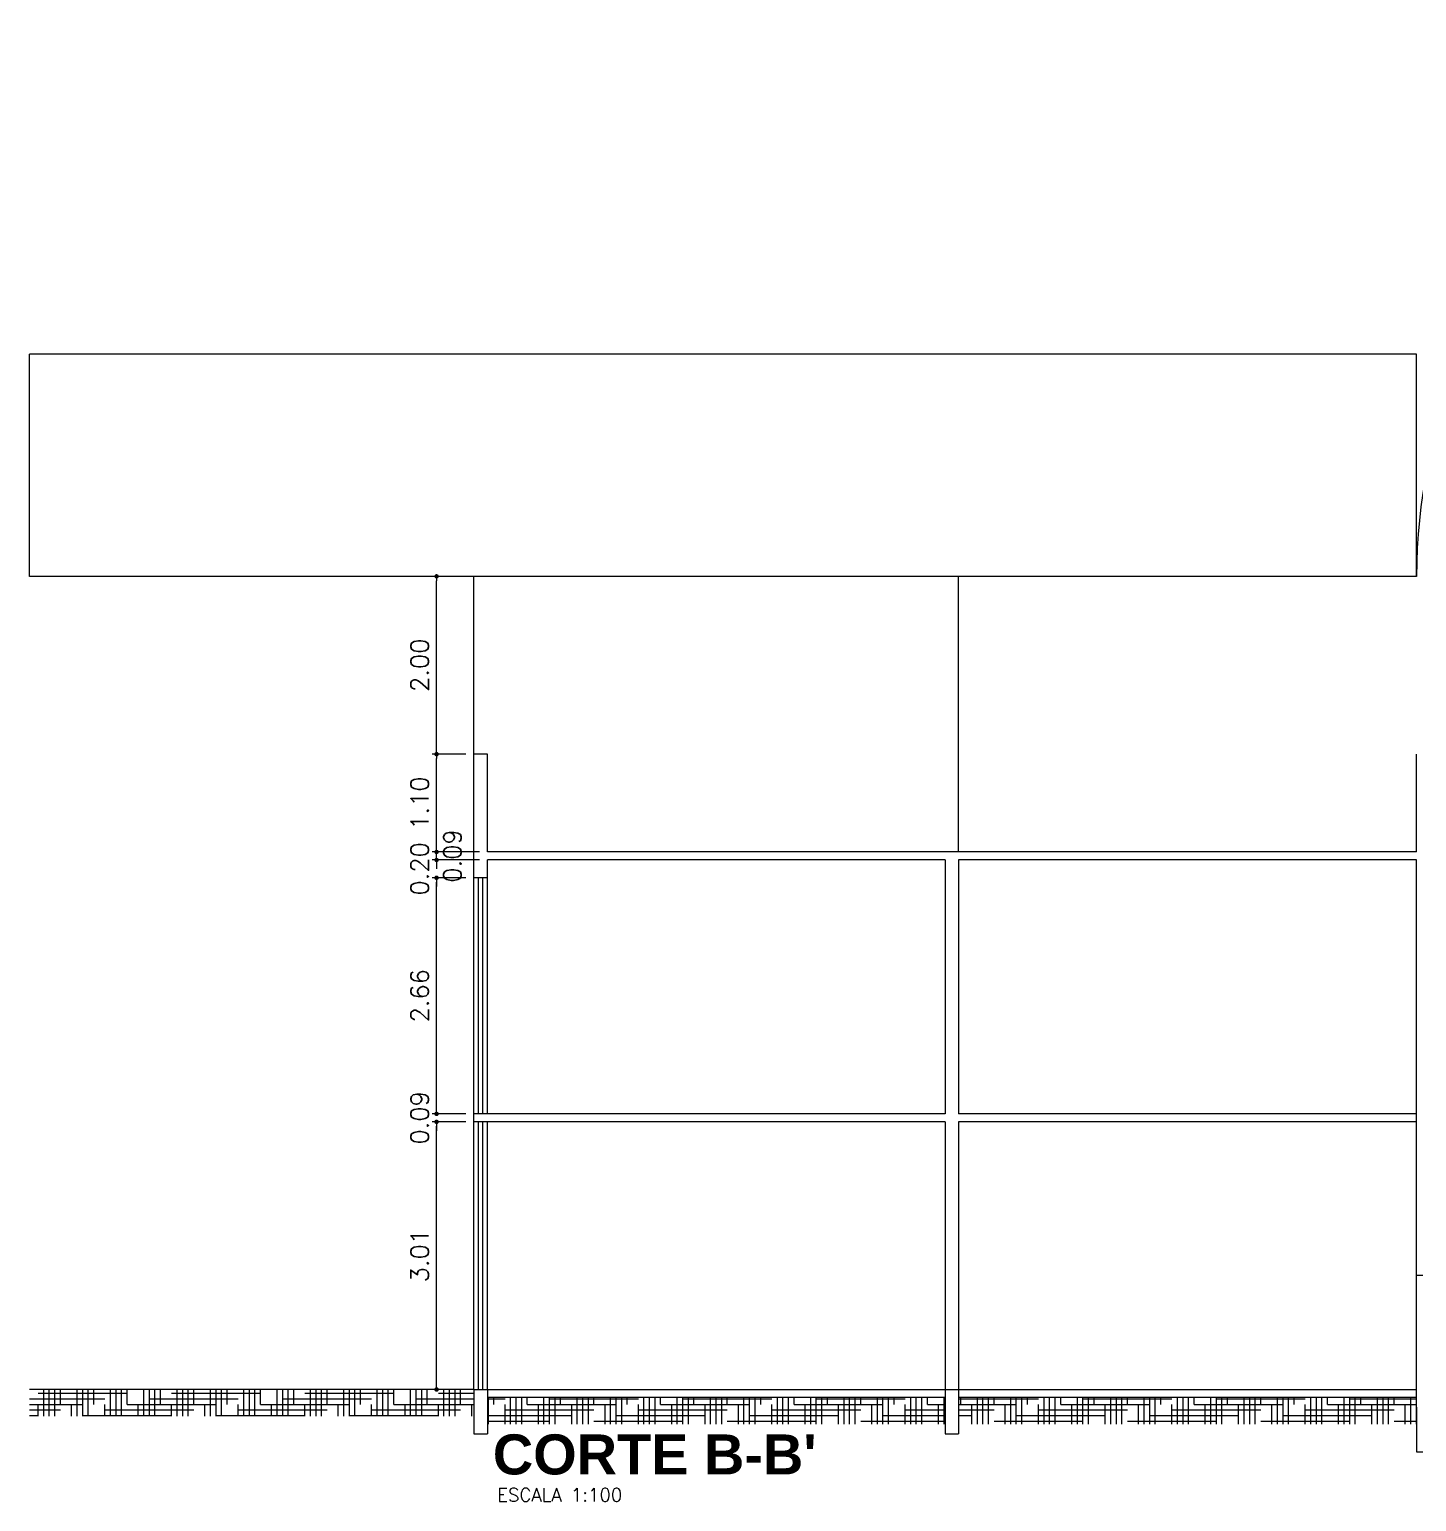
# Model space of a CAD drawing. Extents: x -151 to -2, y -18 to 162.
# Drawn here: x -62.09 to -46.49, y 65.69 to 82.25 of the extents above; entities that cross this region are included whole.
import ezdxf

# ---------------------------------------------------------------- set-up
doc = ezdxf.new("R2010")
doc.units = 0
doc.header["$MEASUREMENT"] = 0
doc.layers.get('0').update_dxf_attribs({"linetype": 'CONTINUOUS'})
doc.layers.get('DEFPOINTS').update_dxf_attribs({"linetype": 'CONTINUOUS'})
for name, color, linetype in [('ALVENARIA', 7, 'CONTINUOUS'), ('ALVENARIA1', 44, 'CONTINUOUS'), ('ALVENARIA1A', 3, 'CONTINUOUS'), ('COBERTURA', 6, 'CONTINUOUS'), ('COTAS', 1, 'CONTINUOUS'), ('HATCH', 30, 'CONTINUOUS'), ('JAPOR', 142, 'CONTINUOUS'), ('TEXTO2', 40, 'CONTINUOUS'), ('TEXTO5', 5, 'CONTINUOUS')]:
    doc.layers.add(name, color=color, linetype=linetype)
doc.styles.add('SANSSERIFBOLD', font='sasb____.pfb')
doc.styles.add('SIMPLEX', font='SIMPLEX.SHX')
doc.styles.get("Standard").update_dxf_attribs({"font": 'TXT.shx', "height": 0.2})
doc.dimstyles.new('DIM50', dxfattribs={"dimtxt": 0.09, "dimasz": 0.05, "dimexe": 0.05, "dimexo": 0.09, "dimgap": 0.09, "dimtad": 1, "dimzin": 0, "dimdsep": 46, "dimtxsty": 'Standard', "dimblk": 'DOT', "dimcen": 0.09, "dimadec": 0, "dimazin": 0, "dimtfac": 1, "dimtix": 1, "dimtofl": 0, "dimtmove": 2, "dimatfit": 3, "dimldrblk": 'DOT', "dimfxl": 1, "dimtolj": 1, "dimtzin": 0, "dimarcsym": 0})
pattern_1 = [(0, (-127.492145, -79.21783), (0.25, 0.0625), [1, -0.5]), (90, (-127.492145, -79.21783), (-0.0625, -0.25), [1, -0.5])]

# ---------------------------------------------------------------- blocks, each defined once
blk = doc.blocks.new('DOT')
at = {"layer": 'ALVENARIA', "color": 0, "linetype": 'ByBlock'}
blk.add_line((-0.5, 0), (-1, 0), dxfattribs=at)
at = {"layer": 'ALVENARIA', "color": 0, "linetype": 'ByBlock', "const_width": 0.5}
blk.add_lwpolyline([(-0.25, 0, 1), (0.25, 0, 1)], format="xyb", close=True, dxfattribs=at)
blk = doc.blocks.new('*D59')
at = {"color": 0, "linetype": 'ByBlock'}
for p, q in [((70.311, 149.178), (69.93, 149.178)), ((69.98, 146.218), (69.98, 149.128)), ((70.311, 146.168), (69.93, 146.168))]:
    blk.add_line(p, q, dxfattribs=at)
at = {"layer": 'DEFPOINTS', "color": 0, "linetype": 'ByBlock'}
for p in [(69.98, 149.178), (70.401, 149.178), (70.401, 146.168)]:
    blk.add_point(p, dxfattribs=at)
at = {"color": 0, "linetype": 'ByBlock', "xscale": 0.05, "yscale": 0.05, "zscale": 0.05}
for p, rotation in [((69.98, 149.178), 90), ((69.98, 146.168), 270)]:
    blk.add_blockref('DOT', p, dxfattribs=dict(at, rotation=rotation))
at = {"color": 0, "linetype": 'ByBlock', "insert": (69.79, 147.673), "char_height": 0.2, "attachment_point": 5, "rotation": 90}
blk.add_mtext('\\A1;3.01', dxfattribs=at)
blk = doc.blocks.new('*D60')
at = {"color": 0, "linetype": 'ByBlock'}
for p, q in [((69.98, 149.318), (69.98, 149.368)), ((70.311, 149.268), (69.93, 149.268)), ((69.98, 149.128), (69.98, 149.078))]:
    blk.add_line(p, q, dxfattribs=at)
at = {"layer": 'DEFPOINTS', "color": 0, "linetype": 'ByBlock'}
for p in [(69.98, 149.268), (70.401, 149.268), (70.401, 149.178)]:
    blk.add_point(p, dxfattribs=at)
at = {"color": 0, "linetype": 'ByBlock', "xscale": 0.05, "yscale": 0.05, "zscale": 0.05}
for p, rotation in [((69.98, 149.268), 270), ((69.98, 149.178), 90)]:
    blk.add_blockref('DOT', p, dxfattribs=dict(at, rotation=rotation))
at = {"color": 0, "linetype": 'ByBlock', "insert": (69.79, 149.223), "char_height": 0.2, "attachment_point": 5, "rotation": 90}
blk.add_mtext('\\A1;0.09', dxfattribs=at)
blk = doc.blocks.new('*D61')
at = {"color": 0, "linetype": 'ByBlock'}
for p, q in [((70.311, 151.923), (69.93, 151.923)), ((69.98, 149.318), (69.98, 151.873))]:
    blk.add_line(p, q, dxfattribs=at)
at = {"layer": 'DEFPOINTS', "color": 0, "linetype": 'ByBlock'}
for p in [(69.98, 151.923), (70.401, 151.923), (70.401, 149.268)]:
    blk.add_point(p, dxfattribs=at)
at = {"color": 0, "linetype": 'ByBlock', "xscale": 0.05, "yscale": 0.05, "zscale": 0.05}
for p, rotation in [((69.98, 151.923), 90), ((69.98, 149.268), 270)]:
    blk.add_blockref('DOT', p, dxfattribs=dict(at, rotation=rotation))
at = {"color": 0, "linetype": 'ByBlock', "insert": (69.79, 150.596), "char_height": 0.2, "attachment_point": 5, "rotation": 90}
blk.add_mtext('\\A1;2.66', dxfattribs=at)
blk = doc.blocks.new('*D62')
at = {"color": 0, "linetype": 'ByBlock'}
for p, q in [((69.98, 152.173), (69.98, 152.223)), ((70.461, 152.123), (69.93, 152.123)), ((69.98, 151.873), (69.98, 151.823))]:
    blk.add_line(p, q, dxfattribs=at)
at = {"layer": 'DEFPOINTS', "color": 0, "linetype": 'ByBlock'}
for p in [(69.98, 152.123), (70.551, 152.123), (70.401, 151.923)]:
    blk.add_point(p, dxfattribs=at)
at = {"color": 0, "linetype": 'ByBlock', "xscale": 0.05, "yscale": 0.05, "zscale": 0.05}
for p, rotation in [((69.98, 152.123), 270), ((69.98, 151.923), 90)]:
    blk.add_blockref('DOT', p, dxfattribs=dict(at, rotation=rotation))
at = {"color": 0, "linetype": 'ByBlock', "insert": (69.79, 152.023), "char_height": 0.2, "attachment_point": 5, "rotation": 90}
blk.add_mtext('\\A1;0.20', dxfattribs=at)
blk = doc.blocks.new('*D63')
at = {"color": 0, "linetype": 'ByBlock'}
for p, q in [((69.98, 152.263), (69.98, 152.313)), ((70.461, 152.213), (69.93, 152.213)), ((69.98, 152.123), (69.98, 152.213)), ((69.98, 152.073), (69.98, 152.023))]:
    blk.add_line(p, q, dxfattribs=at)
at = {"layer": 'DEFPOINTS', "color": 0, "linetype": 'ByBlock'}
for p in [(69.98, 152.213), (70.551, 152.213), (70.551, 152.123)]:
    blk.add_point(p, dxfattribs=at)
at = {"color": 0, "linetype": 'ByBlock', "xscale": 0.05, "yscale": 0.05, "zscale": 0.05}
for p, rotation in [((69.98, 152.213), 270), ((69.98, 152.123), 90)]:
    blk.add_blockref('DOT', p, dxfattribs=dict(at, rotation=rotation))
at = {"color": 0, "linetype": 'ByBlock', "insert": (70.158, 152.168), "char_height": 0.2, "attachment_point": 5, "rotation": 90}
blk.add_mtext('\\A1;0.09', dxfattribs=at)
blk = doc.blocks.new('*D64')
at = {"color": 0, "linetype": 'ByBlock'}
for p, q in [((70.311, 153.313), (69.93, 153.313)), ((69.98, 152.263), (69.98, 153.263))]:
    blk.add_line(p, q, dxfattribs=at)
at = {"layer": 'DEFPOINTS', "color": 0, "linetype": 'ByBlock'}
for p in [(69.98, 153.313), (70.401, 153.313), (70.551, 152.213)]:
    blk.add_point(p, dxfattribs=at)
at = {"color": 0, "linetype": 'ByBlock', "xscale": 0.05, "yscale": 0.05, "zscale": 0.05}
for p, rotation in [((69.98, 153.313), 90), ((69.98, 152.213), 270)]:
    blk.add_blockref('DOT', p, dxfattribs=dict(at, rotation=rotation))
at = {"color": 0, "linetype": 'ByBlock', "insert": (69.79, 152.763), "char_height": 0.2, "attachment_point": 5, "rotation": 90}
blk.add_mtext('\\A1;1.10', dxfattribs=at)
blk = doc.blocks.new('*D65')
at = {"color": 0, "linetype": 'ByBlock'}
for p, q in [((70.311, 155.313), (69.93, 155.313)), ((69.98, 153.363), (69.98, 155.263))]:
    blk.add_line(p, q, dxfattribs=at)
at = {"layer": 'DEFPOINTS', "color": 0, "linetype": 'ByBlock'}
for p in [(69.98, 155.313), (70.401, 155.313), (70.401, 153.313)]:
    blk.add_point(p, dxfattribs=at)
at = {"color": 0, "linetype": 'ByBlock', "xscale": 0.05, "yscale": 0.05, "zscale": 0.05}
for p, rotation in [((69.98, 155.313), 90), ((69.98, 153.313), 270)]:
    blk.add_blockref('DOT', p, dxfattribs=dict(at, rotation=rotation))
at = {"color": 0, "linetype": 'ByBlock', "insert": (69.79, 154.313), "char_height": 0.2, "attachment_point": 5, "rotation": 90}
blk.add_mtext('\\A1;2.00', dxfattribs=at)

msp = doc.modelspace()

# ---------------------------------------------------------------- hatches: boundary and pattern name
at = {"layer": 'HATCH', "linetype": 'Continuous'}
h = msp.add_hatch(dxfattribs=at)
h.set_pattern_fill('HOUND', color=256, style=0)
h.set_pattern_definition(pattern_1)
h.paths.add_polyline_path([(-57.091, 66.95), (-62.091, 66.95), (-62.091, 66.65), (-57.091, 66.65)])
h = msp.add_hatch(dxfattribs=at)
h.set_pattern_fill('HOUND', color=256, style=0)
h.set_pattern_definition(pattern_1)
h.paths.add_polyline_path([(-51.791, 66.86), (-56.941, 66.86), (-56.941, 66.56), (-51.791, 66.56)])
h.paths.add_polyline_path([(-46.491, 66.75), (-46.491, 66.86), (-51.641, 66.86), (-51.641, 66.56), (-46.491, 66.56)])

# ---------------------------------------------------------------- linework, layer by layer
at = {"layer": 'ALVENARIA'}
for p, q in [((-57.091, 72.705), (-57.091, 74.095)), ((-56.941, 74.095), (-57.091, 74.095)), ((-56.941, 72.995), (-56.941, 74.095)), ((-46.491, 72.995), (-46.491, 74.095)), ((-46.491, 72.995), (-56.941, 72.995)), ((-56.941, 72.705), (-56.941, 72.905)), ((-51.791, 72.905), (-56.941, 72.905)), ((-46.491, 72.905), (-51.641, 72.905)), ((-46.491, 69.05), (-46.491, 72.905)), ((-56.941, 72.705), (-57.091, 72.705)), ((-51.791, 70.05), (-57.091, 70.05)), ((-46.491, 70.05), (-51.641, 70.05)), ((-51.791, 69.96), (-57.091, 69.96)), ((-46.491, 69.96), (-51.641, 69.96)), ((-46.491, 66.75), (-46.491, 68.232)), ((-46.341, 68.232), (-46.491, 68.232))]:
    msp.add_line(p, q, dxfattribs=at)
at = {"layer": 'ALVENARIA', "linetype": 'Continuous'}
for p, q in [((-51.791, 72.905), (-51.791, 70.05)), ((-51.641, 72.905), (-51.641, 70.05)), ((-57.091, 69.96), (-57.091, 70.05)), ((-51.791, 69.96), (-51.791, 66.95)), ((-51.641, 69.96), (-51.641, 66.95)), ((-57.091, 66.95), (-46.491, 66.95))]:
    msp.add_line(p, q, dxfattribs=at)
at = {"layer": 'ALVENARIA1', "linetype": 'Continuous'}
for p, q in [((-57.091, 74.095), (-57.091, 76.095)), ((-51.641, 72.995), (-51.641, 76.095)), ((-57.091, 66.95), (-57.091, 66.86)), ((-57.091, 66.95), (-57.091, 66.45)), ((-56.941, 66.95), (-56.941, 66.45)), ((-51.791, 66.95), (-51.791, 66.45)), ((-51.641, 66.95), (-51.641, 66.45)), ((-46.491, 66.75), (-46.491, 66.25)), ((-57.091, 66.45), (-56.941, 66.45)), ((-51.791, 66.45), (-51.641, 66.45)), ((-46.491, 66.25), (-46.341, 66.25))]:
    msp.add_line(p, q, dxfattribs=at)
at = {"layer": 'ALVENARIA1'}
for p, q in [((-57.091, 66.95), (-62.091, 66.95)), ((-51.791, 66.86), (-56.941, 66.86)), ((-46.491, 66.86), (-51.641, 66.86))]:
    msp.add_line(p, q, dxfattribs=at)
at = {"layer": 'ALVENARIA1A', "linetype": 'Continuous'}
msp.add_arc((-40.341, 76.095), 6.15, 0, 180, dxfattribs=at)
at = {"layer": 'COBERTURA'}
for p, q in [((-46.491, 78.595), (-62.091, 78.595)), ((-62.091, 76.095), (-62.091, 78.595)), ((-46.491, 76.095), (-62.091, 76.095))]:
    msp.add_line(p, q, dxfattribs=at)
at = {"layer": 'COBERTURA', "linetype": 'Continuous'}
msp.add_line((-46.491, 76.095), (-46.491, 78.595), dxfattribs=at)
at = {"layer": 'JAPOR'}
for p, q in [((-57.091, 70.05), (-57.091, 72.705)), ((-57.041, 70.05), (-57.041, 72.705)), ((-56.991, 70.05), (-56.991, 72.705)), ((-56.941, 70.05), (-56.941, 72.705)), ((-57.091, 66.95), (-57.091, 69.96)), ((-57.041, 66.95), (-57.041, 69.96)), ((-56.991, 66.95), (-56.991, 69.96)), ((-56.941, 66.95), (-56.941, 69.96)), ((-46.491, 68.232), (-46.491, 69.05))]:
    msp.add_line(p, q, dxfattribs=at)

# ---------------------------------------------------------------- texts
at = {"layer": 'TEXTO2', "style": 'SIMPLEX'}
msp.add_text('ESCALA 1:100', height=0.15, dxfattribs=at).set_placement((-56.831, 65.69))
at = {"layer": 'TEXTO5', "style": 'SANSSERIFBOLD'}
msp.add_text("CORTE B-B'", height=0.45, dxfattribs=at).set_placement((-56.879, 65.995))

# ---------------------------------------------------------------- dimensions: what is measured, and where the dimension line sits
at = {"layer": 'COTAS', "linetype": 'Continuous'}
for base, p1, p2, picture, middle, set_off in [((-57.512, 76.095), (-57.091, 74.095), (-57.091, 76.095), '*D65', (-57.702, 75.095), (-127.492, -79.218)), ((-57.512, 74.095), (-56.941, 72.995), (-57.091, 74.095), '*D64', (-57.702, 73.545), (-127.492, -79.218)), ((-57.512, 72.905), (-57.091, 72.705), (-56.941, 72.905), '*D62', (-57.702, 72.805), (-127.492, -79.218)), ((-57.512036792, 72.705391342), (-57.09064737, 70.050391342), (-57.09064737, 72.705391342), '*D61', (-57.702036792, 71.377891342), (-127.492144969, -79.217832989)), ((-57.512, 70.05), (-57.091, 69.96), (-57.091, 70.05), '*D60', (-57.702, 70.005), (-127.492, -79.218))]:
    dim = msp.add_linear_dim(base=base, p1=p1, p2=p2, angle=90, dimstyle='DIM50', override={"dimse1": 1}, dxfattribs=at)
    dim.commit()
    dim.dimension.update_dxf_attribs({"geometry": picture, "text_midpoint": middle, "insert": set_off})
dim = msp.add_linear_dim(base=(-57.512, 72.995), p1=(-56.941, 72.905), p2=(-56.941, 72.995), angle=90, dimstyle='DIM50', override={"dimse1": 1}, dxfattribs=at)
dim.commit()
dim.dimension.update_dxf_attribs({"geometry": '*D63', "text_midpoint": (-57.334, 72.95), "dimtype": 160, "insert": (-127.492, -79.218)})
dim = msp.add_linear_dim(base=(-57.512, 69.96), p1=(-57.091, 66.95), p2=(-57.091, 69.96), angle=90, dimstyle='DIM50', dxfattribs=at)
dim.commit()
dim.dimension.update_dxf_attribs({"geometry": '*D59', "text_midpoint": (-57.702, 68.455), "insert": (-127.492, -79.218)})

doc.saveas('drawing.dxf')
